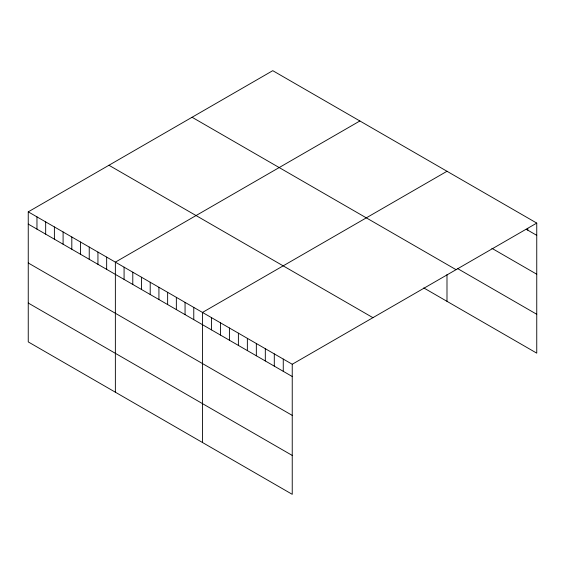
<?xml version="1.0" encoding="UTF-8"?>
<svg xmlns="http://www.w3.org/2000/svg" width="565" height="565" viewBox="0 0 565 565"><rect width="100%" height="100%" fill="white"/><g stroke="black" fill="none" stroke-linecap="round" stroke-linejoin="round"><path stroke-width="0.85" d="M28.25 211.847L292.239 364.256L292.239 494.326L28.25 341.91L28.25 211.847L272.761 70.674L536.75 223.09L536.75 353.153L423.764 287.924M359.877 120.974L115.366 262.139L115.366 392.202M446.993 171.273L202.482 312.438L202.482 442.501M292.239 364.256L536.75 223.09M526.276 229.298L536.75 235.344M491.875 248.31L536.75 274.223M457.466 268.502L536.75 314.281M192.072 117.266L456.061 269.675M108.939 165.255L372.928 317.671M28.25 224.093L292.239 376.509M28.25 262.972L292.239 415.388M28.25 303.031L292.239 455.447M527.774 228.408L527.774 230.16M446.993 274.604L446.993 301.336M283.263 359.079L283.263 371.325M274.293 353.895L274.293 366.141M265.317 348.711L265.317 360.964M256.341 343.527L256.341 355.781M247.364 338.35L247.364 350.597M238.388 333.166L238.388 345.413M229.411 327.983L229.411 340.236M220.435 322.799L220.435 335.052M211.458 317.622L211.458 329.868M193.774 307.409L193.774 319.656M185.059 302.374L185.059 314.627M176.351 297.345L176.351 309.599M167.636 292.317L167.636 304.57M158.927 287.288L158.927 299.542M150.212 282.26L150.212 294.513M141.504 277.231L141.504 289.478M132.789 272.203L132.789 284.449M124.081 267.167L124.081 279.421M106.658 257.11L106.658 269.364M97.943 252.082L97.943 264.335M89.235 247.053L89.235 259.3M80.52 242.025L80.52 254.271M71.812 236.989L71.812 249.243M63.096 231.961L63.096 244.214M54.388 226.932L54.388 239.186M45.673 221.904L45.673 234.157M36.965 216.875L36.965 229.122"/></g></svg>
